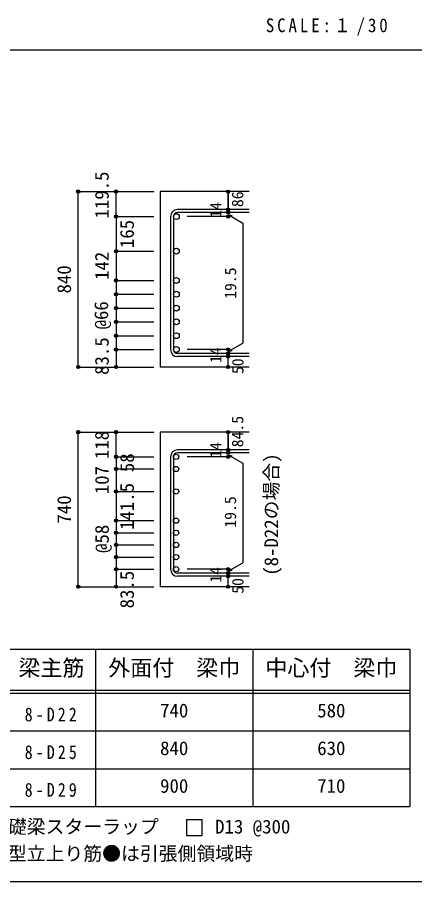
# Model space of a CAD drawing. Units: millimetres at full size, sheet at 1:30; details may follow other scales. Extents: x -5973 to 5954, y -4195 to 4201.
# Drawn here: x 1736 to 3633, y -4195 to -67 of the extents above; entities that cross this region are included whole.
import ezdxf
from ezdxf.enums import TextEntityAlignment as Align

# ---------------------------------------------------------------- set-up
doc = ezdxf.new("R2010")
doc.units = ezdxf.units.MM
doc.header["$LTSCALE"] = 30
doc.header["$PDMODE"] = 32
doc.header["$PDSIZE"] = 15
for name, color, linetype in [('0-1_躯体線', 2, 'Continuous'), ('0-5_基礎梁筋', 7, 'Continuous'), ('0-6_スタラップ筋', 7, 'Continuous'), ('0-7_文字', 4, 'Continuous'), ('0-D_寸法', 4, 'Continuous'), ('6-7_文字', 7, 'Continuous'), ('6-E_枠', 7, 'Continuous'), ('F-0_枠', 6, 'Continuous')]:
    doc.layers.add(name, color=color, linetype=linetype)
doc.styles.add('ＭＳ ゴシック', font='')
doc.styles.get('ＭＳ ゴシック').set_extended_font_data('MS Gothic')

msp = doc.modelspace()

# ---------------------------------------------------------------- linework, layer by layer
at = {"layer": '0-1_躯体線'}
for p, q in [((2842.44, -899.89), (2417.44, -899.89)), ((2417.44, -899.89), (2417.44, -1737.39)), ((2842.44, -1737.39), (2417.44, -1737.39)), ((2842.44, -2048.48), (2417.44, -2048.48)), ((2417.44, -2048.48), (2417.44, -2786.48)), ((2842.44, -2786.48), (2417.44, -2786.48))]:
    msp.add_line(p, q, dxfattribs=at)
at = {"layer": '0-5_基礎梁筋', "color": 3}
for centre, radius in [((2495.44, -1019.09), 14), ((2495.44, -1184.39), 14), ((2495.44, -1323.89), 14), ((2495.44, -1389.89), 14), ((2495.44, -1455.89), 14), ((2495.44, -1521.89), 14), ((2495.44, -1587.89), 14), ((2495.44, -1653.89), 14), ((2493.94, -2166.18), 12.5), ((2493.94, -2224.18), 12.5), ((2493.94, -2331.48), 12.5), ((2493.94, -2470.98), 12.5), ((2493.94, -2528.98), 12.5), ((2493.94, -2586.98), 12.5), ((2493.94, -2644.98), 12.5), ((2493.94, -2702.98), 12.5)]:
    msp.add_circle(centre, radius, dxfattribs=at)
at = {"layer": '0-5_基礎梁筋'}
for p in [(2027.44, -899.89), (2027.44, -1737.39), (2027.44, -2048.48), (2027.44, -2786.48)]:
    msp.add_point(p, dxfattribs=at)
at = {"layer": '0-6_スタラップ筋'}
for p, q in [((2842.44, -985.59), (2500.94, -985.59)), ((2467.44, -1019.09), (2467.44, -1653.89)), ((2481.44, -1019.09), (2481.44, -1653.89)), ((2842.44, -999.59), (2500.94, -999.59)), ((2842.44, -1673.39), (2500.94, -1673.39)), ((2842.44, -1687.39), (2500.94, -1687.39)), ((2842.44, -2132.68), (2500.94, -2132.68)), ((2467.44, -2166.18), (2467.44, -2702.98)), ((2481.44, -2166.18), (2481.44, -2702.98)), ((2842.44, -2146.68), (2500.94, -2146.68)), ((2842.44, -2722.48), (2500.94, -2722.48)), ((2842.44, -2736.48), (2500.94, -2736.48))]:
    msp.add_line(p, q, dxfattribs=at)
for centre, radius, start, end in [((2500.94, -1019.09), 33.5, 90, 180), ((2500.94, -1019.09), 19.5, 90, 180), ((2500.94, -1653.89), 33.5, 180, 270), ((2500.94, -1653.89), 19.5, 180, 270), ((2500.94, -2166.18), 33.5, 90, 180), ((2500.94, -2166.18), 19.5, 90, 180), ((2500.94, -2702.98), 33.5, 180, 270), ((2500.94, -2702.98), 19.5, 180, 270)]:
    msp.add_arc(centre, radius, start, end, dxfattribs=at)
at = {"layer": '0-D_寸法'}
for p, q in [((2027.44, -899.89), (2207.44, -899.89)), ((2027.44, -899.89), (2207.44, -899.89)), ((2027.44, -1737.39), (2027.44, -899.89)), ((2207.44, -1019.09), (2207.44, -899.89)), ((2207.44, -899.89), (2387.44, -899.89)), ((2207.44, -899.89), (2387.44, -899.89)), ((2742.44, -999.59), (2742.44, -985.59)), ((2207.44, -1019.09), (2387.44, -1019.09)), ((2742.44, -1019.09), (2546.35, -1019.09)), ((2742.44, -999.59), (2742.44, -1019.09)), ((2742.44, -1009.34), (2761.76, -1014.52)), ((2742.44, -1009.34), (2812.5, -1049.79)), ((2812.5, -1049.79), (2812.5, -1623.2)), ((2207.44, -1184.39), (2387.44, -1184.39)), ((2207.44, -1184.39), (2387.44, -1184.39)), ((2207.44, -1323.89), (2387.44, -1323.89)), ((2207.44, -1323.89), (2387.44, -1323.89)), ((2207.44, -1389.89), (2387.44, -1389.89)), ((2207.44, -1455.89), (2387.44, -1455.89)), ((2207.44, -1521.89), (2387.44, -1521.89)), ((2207.44, -1587.89), (2387.44, -1587.89)), ((2742.44, -1663.64), (2812.5, -1623.2)), ((2207.44, -1653.89), (2387.44, -1653.89)), ((2742.44, -1653.89), (2546.35, -1653.89)), ((2742.44, -1673.39), (2742.44, -1653.89)), ((2742.44, -1663.64), (2761.76, -1658.47)), ((2742.44, -1687.39), (2742.44, -1673.39)), ((2742.44, -1737.39), (2742.44, -1687.39)), ((2027.44, -1737.39), (2207.44, -1737.39)), ((2207.44, -1737.39), (2387.44, -1737.39)), ((2027.44, -2048.48), (2207.44, -2048.48)), ((2027.44, -2048.48), (2207.44, -2048.48)), ((2027.44, -2786.48), (2027.44, -2048.48)), ((2207.44, -2048.48), (2387.44, -2048.48)), ((2207.44, -2048.48), (2387.44, -2048.48)), ((2207.44, -2166.18), (2207.44, -2048.48)), ((2742.44, -2146.68), (2742.44, -2132.68)), ((2207.44, -2166.18), (2387.44, -2166.18)), ((2207.44, -2166.18), (2207.44, -2332.98)), ((2742.44, -2166.18), (2546.35, -2166.18)), ((2742.44, -2146.68), (2742.44, -2166.18)), ((2742.44, -2156.43), (2761.76, -2161.6)), ((2742.44, -2156.43), (2812.5, -2196.88)), ((2207.44, -2224.18), (2387.44, -2224.18)), ((2812.5, -2196.88), (2812.5, -2672.28)), ((2207.44, -2331.48), (2387.44, -2331.48)), ((2207.44, -2331.48), (2387.44, -2331.48)), ((2207.44, -2332.98), (2207.44, -2462.98)), ((2207.44, -2470.98), (2387.44, -2470.98)), ((2207.44, -2528.98), (2387.44, -2528.98)), ((2207.44, -2586.98), (2387.44, -2586.98)), ((2207.44, -2644.98), (2387.44, -2644.98)), ((2742.44, -2712.73), (2812.5, -2672.28)), ((2207.44, -2702.98), (2387.44, -2702.98)), ((2742.44, -2702.98), (2546.35, -2702.98)), ((2742.44, -2722.48), (2742.44, -2702.98)), ((2742.44, -2712.73), (2761.76, -2707.55)), ((2742.44, -2736.48), (2742.44, -2722.48)), ((2742.44, -2786.48), (2742.44, -2736.48)), ((2027.44, -2786.48), (2207.44, -2786.48)), ((2207.44, -2786.48), (2387.44, -2786.48))]:
    msp.add_line(p, q, dxfattribs=at)
for points in [[(2742.44, -899.89), (2742.44, -985.59), (2742.44, -899.89)], [(2207.44, -1019.09), (2207.44, -1184.39), (2207.44, -1323.89)], [(2207.44, -1323.89), (2207.44, -1653.89), (2207.44, -1737.39)], [(2742.44, -2048.48), (2742.44, -2132.68), (2742.44, -2048.48)], [(2207.44, -2462.98), (2207.44, -2702.98), (2207.44, -2786.48)]]:
    msp.add_lwpolyline(points, dxfattribs=at)
for centre, radius in [((2027.44, -899.89), 8), ((2027.44, -899.89), 7.2), ((2027.44, -899.89), 6.4), ((2027.44, -899.89), 5.6), ((2027.44, -899.89), 4.8), ((2027.44, -899.89), 4), ((2027.44, -899.89), 3.2), ((2027.44, -899.89), 2.4), ((2027.44, -899.89), 1.6), ((2027.44, -899.89), 0.8), ((2207.44, -899.89), 8), ((2207.44, -899.89), 7.2), ((2207.44, -899.89), 6.4), ((2207.44, -899.89), 5.6), ((2207.44, -899.89), 4.8), ((2207.44, -899.89), 4), ((2207.44, -899.89), 3.2), ((2207.44, -899.89), 2.4), ((2207.44, -899.89), 1.6), ((2207.44, -899.89), 0.8), ((2742.44, -899.89), 4), ((2742.44, -899.89), 3.6), ((2742.44, -899.89), 3.2), ((2742.44, -899.89), 2.8), ((2742.44, -899.89), 2.4), ((2742.44, -899.89), 2), ((2742.44, -899.89), 1.6), ((2742.44, -899.89), 1.2), ((2742.44, -899.89), 0.8), ((2742.44, -899.89), 0.4), ((2742.44, -985.59), 4), ((2742.44, -985.59), 3.6), ((2742.44, -985.59), 3.2), ((2742.44, -985.59), 2.8), ((2742.44, -985.59), 2.4), ((2742.44, -985.59), 2), ((2742.44, -985.59), 1.6), ((2742.44, -985.59), 1.2), ((2742.44, -985.59), 0.8), ((2742.44, -985.59), 0.4), ((2207.44, -1019.09), 8), ((2207.44, -1019.09), 7.2), ((2207.44, -1019.09), 6.4), ((2207.44, -1019.09), 5.6), ((2207.44, -1019.09), 4.8), ((2207.44, -1019.09), 4), ((2207.44, -1019.09), 3.2), ((2207.44, -1019.09), 2.4), ((2207.44, -1019.09), 1.6), ((2207.44, -1019.09), 0.8), ((2742.44, -999.59), 4), ((2742.44, -1019.09), 4), ((2742.44, -999.59), 3.6), ((2742.44, -1019.09), 3.6), ((2742.44, -999.59), 3.2), ((2742.44, -1019.09), 3.2), ((2742.44, -999.59), 2.8), ((2742.44, -1019.09), 2.8), ((2742.44, -999.59), 2.4), ((2742.44, -1019.09), 2.4), ((2742.44, -999.59), 2), ((2742.44, -1019.09), 2), ((2742.44, -999.59), 1.6), ((2742.44, -1019.09), 1.6), ((2742.44, -999.59), 1.2), ((2742.44, -1019.09), 1.2), ((2742.44, -999.59), 0.8), ((2742.44, -1019.09), 0.8), ((2742.44, -999.59), 0.4), ((2742.44, -1019.09), 0.4), ((2207.44, -1184.39), 8), ((2207.44, -1184.39), 7.2), ((2207.44, -1184.39), 6.4), ((2207.44, -1184.39), 5.6), ((2207.44, -1184.39), 4.8), ((2207.44, -1184.39), 4), ((2207.44, -1184.39), 3.2), ((2207.44, -1184.39), 2.4), ((2207.44, -1184.39), 1.6), ((2207.44, -1184.39), 0.8), ((2207.44, -1323.89), 8), ((2207.44, -1323.89), 7.2), ((2207.44, -1323.89), 6.4), ((2207.44, -1323.89), 5.6), ((2207.44, -1323.89), 4.8), ((2207.44, -1323.89), 4), ((2207.44, -1323.89), 3.2), ((2207.44, -1323.89), 2.4), ((2207.44, -1323.89), 1.6), ((2207.44, -1323.89), 0.8), ((2207.44, -1389.89), 8), ((2207.44, -1389.89), 7.2), ((2207.44, -1389.89), 6.4), ((2207.44, -1389.89), 5.6), ((2207.44, -1389.89), 4.8), ((2207.44, -1389.89), 4), ((2207.44, -1389.89), 3.2), ((2207.44, -1389.89), 2.4), ((2207.44, -1389.89), 1.6), ((2207.44, -1389.89), 0.8), ((2207.44, -1455.89), 8), ((2207.44, -1455.89), 7.2), ((2207.44, -1455.89), 6.4), ((2207.44, -1455.89), 5.6), ((2207.44, -1455.89), 4.8), ((2207.44, -1455.89), 4), ((2207.44, -1455.89), 3.2), ((2207.44, -1455.89), 2.4), ((2207.44, -1455.89), 1.6), ((2207.44, -1455.89), 0.8), ((2207.44, -1521.89), 8), ((2207.44, -1521.89), 7.2), ((2207.44, -1521.89), 6.4), ((2207.44, -1521.89), 5.6), ((2207.44, -1521.89), 4.8), ((2207.44, -1521.89), 4), ((2207.44, -1521.89), 3.2), ((2207.44, -1521.89), 2.4), ((2207.44, -1521.89), 1.6), ((2207.44, -1521.89), 0.8), ((2207.44, -1587.89), 8), ((2207.44, -1587.89), 7.2), ((2207.44, -1587.89), 6.4), ((2207.44, -1587.89), 5.6), ((2207.44, -1587.89), 4.8), ((2207.44, -1587.89), 4), ((2207.44, -1587.89), 3.2), ((2207.44, -1587.89), 2.4), ((2207.44, -1587.89), 1.6), ((2207.44, -1587.89), 0.8), ((2207.44, -1653.89), 8), ((2207.44, -1653.89), 7.2), ((2207.44, -1653.89), 6.4), ((2207.44, -1653.89), 5.6), ((2207.44, -1653.89), 4.8), ((2207.44, -1653.89), 4), ((2207.44, -1653.89), 3.2), ((2742.44, -1653.89), 4), ((2742.44, -1653.89), 3.6), ((2742.44, -1653.89), 3.2), ((2742.44, -1653.89), 2.8), ((2207.44, -1653.89), 2.4), ((2207.44, -1653.89), 1.6), ((2207.44, -1653.89), 0.8), ((2742.44, -1673.39), 4), ((2742.44, -1687.39), 4), ((2742.44, -1673.39), 3.6), ((2742.44, -1687.39), 3.6), ((2742.44, -1673.39), 3.2), ((2742.44, -1687.39), 3.2), ((2742.44, -1673.39), 2.8), ((2742.44, -1687.39), 2.8), ((2742.44, -1653.89), 2.4), ((2742.44, -1673.39), 2.4), ((2742.44, -1687.39), 2.4), ((2742.44, -1653.89), 2), ((2742.44, -1673.39), 2), ((2742.44, -1687.39), 2), ((2742.44, -1653.89), 1.6), ((2742.44, -1673.39), 1.6), ((2742.44, -1687.39), 1.6), ((2742.44, -1653.89), 1.2), ((2742.44, -1673.39), 1.2), ((2742.44, -1687.39), 1.2), ((2742.44, -1653.89), 0.8), ((2742.44, -1673.39), 0.8), ((2742.44, -1687.39), 0.8), ((2742.44, -1653.89), 0.4), ((2742.44, -1673.39), 0.4), ((2742.44, -1687.39), 0.4), ((2027.44, -1737.39), 7.2), ((2027.44, -1737.39), 6.4), ((2027.44, -1737.39), 5.6), ((2027.44, -1737.39), 4.8), ((2027.44, -1737.39), 4), ((2207.44, -1737.39), 7.2), ((2207.44, -1737.39), 6.4), ((2207.44, -1737.39), 5.6), ((2207.44, -1737.39), 4.8), ((2207.44, -1737.39), 4), ((2742.44, -1737.39), 4), ((2027.44, -1737.39), 3.2), ((2027.44, -1737.39), 2.4), ((2027.44, -1737.39), 1.6), ((2027.44, -1737.39), 0.8), ((2207.44, -1737.39), 3.2), ((2207.44, -1737.39), 2.4), ((2207.44, -1737.39), 1.6), ((2207.44, -1737.39), 0.8), ((2742.44, -1737.39), 3.6), ((2742.44, -1737.39), 3.2), ((2742.44, -1737.39), 2.8), ((2742.44, -1737.39), 2.4), ((2742.44, -1737.39), 2), ((2742.44, -1737.39), 1.6), ((2742.44, -1737.39), 1.2), ((2742.44, -1737.39), 0.8), ((2742.44, -1737.39), 0.4), ((2027.44, -2048.48), 8), ((2027.44, -2048.48), 7.2), ((2027.44, -2048.48), 6.4), ((2027.44, -2048.48), 5.6), ((2027.44, -2048.48), 4.8), ((2027.44, -2048.48), 4), ((2027.44, -2048.48), 3.2), ((2027.44, -2048.48), 2.4), ((2027.44, -2048.48), 1.6), ((2027.44, -2048.48), 0.8), ((2207.44, -2048.48), 8), ((2207.44, -2048.48), 7.2), ((2207.44, -2048.48), 6.4), ((2207.44, -2048.48), 5.6), ((2207.44, -2048.48), 4.8), ((2207.44, -2048.48), 4), ((2207.44, -2048.48), 3.2), ((2207.44, -2048.48), 2.4), ((2207.44, -2048.48), 1.6), ((2207.44, -2048.48), 0.8), ((2742.44, -2048.48), 4), ((2742.44, -2048.48), 3.6), ((2742.44, -2048.48), 3.2), ((2742.44, -2048.48), 2.8), ((2742.44, -2048.48), 2.4), ((2742.44, -2048.48), 2), ((2742.44, -2048.48), 1.6), ((2742.44, -2048.48), 1.2), ((2742.44, -2048.48), 0.8), ((2742.44, -2048.48), 0.4), ((2742.44, -2132.68), 4), ((2742.44, -2146.68), 4), ((2742.44, -2132.68), 3.6), ((2742.44, -2146.68), 3.6), ((2742.44, -2132.68), 3.2), ((2742.44, -2146.68), 3.2), ((2742.44, -2132.68), 2.8), ((2742.44, -2146.68), 2.8), ((2742.44, -2132.68), 2.4), ((2742.44, -2146.68), 2.4), ((2742.44, -2132.68), 2), ((2742.44, -2146.68), 2), ((2742.44, -2132.68), 1.6), ((2742.44, -2146.68), 1.6), ((2742.44, -2132.68), 1.2), ((2742.44, -2146.68), 1.2), ((2742.44, -2132.68), 0.8), ((2742.44, -2146.68), 0.8), ((2742.44, -2132.68), 0.4), ((2742.44, -2146.68), 0.4), ((2207.44, -2166.18), 8), ((2207.44, -2166.18), 7.2), ((2207.44, -2166.18), 6.4), ((2207.44, -2166.18), 5.6), ((2207.44, -2166.18), 4.8), ((2207.44, -2166.18), 4), ((2207.44, -2166.18), 3.2), ((2207.44, -2166.18), 2.4), ((2207.44, -2166.18), 1.6), ((2207.44, -2166.18), 0.8), ((2742.44, -2166.18), 4), ((2742.44, -2166.18), 3.6), ((2742.44, -2166.18), 3.2), ((2742.44, -2166.18), 2.8), ((2742.44, -2166.18), 2.4), ((2742.44, -2166.18), 2), ((2742.44, -2166.18), 1.6), ((2742.44, -2166.18), 1.2), ((2742.44, -2166.18), 0.8), ((2742.44, -2166.18), 0.4), ((2207.44, -2224.18), 8), ((2207.44, -2224.18), 7.2), ((2207.44, -2224.18), 6.4), ((2207.44, -2224.18), 5.6), ((2207.44, -2224.18), 4.8), ((2207.44, -2224.18), 4), ((2207.44, -2224.18), 3.2), ((2207.44, -2224.18), 2.4), ((2207.44, -2224.18), 1.6), ((2207.44, -2224.18), 0.8), ((2207.44, -2331.48), 8), ((2207.44, -2331.48), 7.2), ((2207.44, -2331.48), 6.4), ((2207.44, -2331.48), 5.6), ((2207.44, -2331.48), 4.8), ((2207.44, -2331.48), 4), ((2207.44, -2331.48), 3.2), ((2207.44, -2331.48), 2.4), ((2207.44, -2331.48), 1.6), ((2207.44, -2331.48), 0.8), ((2207.44, -2470.98), 8), ((2207.44, -2470.98), 7.2), ((2207.44, -2470.98), 6.4), ((2207.44, -2470.98), 5.6), ((2207.44, -2470.98), 4.8), ((2207.44, -2470.98), 4), ((2207.44, -2470.98), 3.2), ((2207.44, -2470.98), 2.4), ((2207.44, -2470.98), 1.6), ((2207.44, -2470.98), 0.8), ((2207.44, -2528.98), 8), ((2207.44, -2528.98), 7.2), ((2207.44, -2528.98), 6.4), ((2207.44, -2528.98), 5.6), ((2207.44, -2528.98), 4.8), ((2207.44, -2528.98), 4), ((2207.44, -2528.98), 3.2), ((2207.44, -2528.98), 2.4), ((2207.44, -2528.98), 1.6), ((2207.44, -2528.98), 0.8), ((2207.44, -2586.98), 8), ((2207.44, -2586.98), 7.2), ((2207.44, -2586.98), 6.4), ((2207.44, -2586.98), 5.6), ((2207.44, -2586.98), 4.8), ((2207.44, -2586.98), 4), ((2207.44, -2586.98), 3.2), ((2207.44, -2586.98), 2.4), ((2207.44, -2586.98), 1.6), ((2207.44, -2586.98), 0.8), ((2207.44, -2644.98), 8), ((2207.44, -2644.98), 7.2), ((2207.44, -2644.98), 6.4), ((2207.44, -2644.98), 5.6), ((2207.44, -2644.98), 4.8), ((2207.44, -2644.98), 4), ((2207.44, -2644.98), 3.2), ((2207.44, -2644.98), 2.4), ((2207.44, -2644.98), 1.6), ((2207.44, -2644.98), 0.8), ((2207.44, -2702.98), 8), ((2207.44, -2702.98), 7.2), ((2207.44, -2702.98), 6.4), ((2207.44, -2702.98), 5.6), ((2207.44, -2702.98), 4.8), ((2207.44, -2702.98), 4), ((2207.44, -2702.98), 3.2), ((2207.44, -2702.98), 2.4), ((2207.44, -2702.98), 1.6), ((2207.44, -2702.98), 0.8), ((2742.44, -2702.98), 4), ((2742.44, -2722.48), 4), ((2742.44, -2702.98), 3.6), ((2742.44, -2722.48), 3.6), ((2742.44, -2702.98), 3.2), ((2742.44, -2722.48), 3.2), ((2742.44, -2702.98), 2.8), ((2742.44, -2722.48), 2.8), ((2742.44, -2702.98), 2.4), ((2742.44, -2722.48), 2.4), ((2742.44, -2702.98), 2), ((2742.44, -2722.48), 2), ((2742.44, -2702.98), 1.6), ((2742.44, -2722.48), 1.6), ((2742.44, -2702.98), 1.2), ((2742.44, -2722.48), 1.2), ((2742.44, -2702.98), 0.8), ((2742.44, -2722.48), 0.8), ((2742.44, -2702.98), 0.4), ((2742.44, -2722.48), 0.4), ((2742.44, -2736.48), 4), ((2742.44, -2736.48), 3.6), ((2742.44, -2736.48), 3.2), ((2742.44, -2736.48), 2.8), ((2742.44, -2736.48), 2.4), ((2742.44, -2736.48), 2), ((2742.44, -2736.48), 1.6), ((2742.44, -2736.48), 1.2), ((2742.44, -2736.48), 0.8), ((2742.44, -2736.48), 0.4), ((2027.44, -2786.48), 7.2), ((2027.44, -2786.48), 6.4), ((2027.44, -2786.48), 5.6), ((2027.44, -2786.48), 4.8), ((2027.44, -2786.48), 4), ((2027.44, -2786.48), 3.2), ((2027.44, -2786.48), 2.4), ((2027.44, -2786.48), 1.6), ((2027.44, -2786.48), 0.8), ((2207.44, -2786.48), 7.2), ((2207.44, -2786.48), 6.4), ((2207.44, -2786.48), 5.6), ((2207.44, -2786.48), 4.8), ((2207.44, -2786.48), 4), ((2207.44, -2786.48), 3.2), ((2207.44, -2786.48), 2.4), ((2207.44, -2786.48), 1.6), ((2207.44, -2786.48), 0.8), ((2742.44, -2786.48), 4), ((2742.44, -2786.48), 3.6), ((2742.44, -2786.48), 3.2), ((2742.44, -2786.48), 2.8), ((2742.44, -2786.48), 2.4), ((2742.44, -2786.48), 2), ((2742.44, -2786.48), 1.6), ((2742.44, -2786.48), 1.2), ((2742.44, -2786.48), 0.8), ((2742.44, -2786.48), 0.4)]:
    msp.add_circle(centre, radius, dxfattribs=at)
at = {"layer": '0-D_寸法', "color": 7}
for p in [(2027.44, -899.89), (2207.44, -899.89), (2742.44, -899.89), (2742.44, -985.59), (2207.44, -1019.09), (2207.44, -1019.09), (2742.44, -999.59), (2742.44, -1019.09), (2207.44, -1184.39), (2207.44, -1184.39), (2207.44, -1323.89), (2207.44, -1323.89), (2207.44, -1389.89), (2207.44, -1389.89), (2207.44, -1389.89), (2207.44, -1455.89), (2207.44, -1455.89), (2207.44, -1455.89), (2207.44, -1521.89), (2207.44, -1521.89), (2207.44, -1521.89), (2207.44, -1587.89), (2207.44, -1587.89), (2207.44, -1587.89), (2207.44, -1653.89), (2207.44, -1653.89), (2207.44, -1653.89), (2742.44, -1653.89), (2742.44, -1653.89), (2742.44, -1673.39), (2742.44, -1687.39), (2027.44, -1737.39), (2207.44, -1737.39), (2742.44, -1737.39), (2027.44, -2048.48), (2207.44, -2048.48), (2742.44, -2048.48), (2742.44, -2132.68), (2742.44, -2146.68), (2207.44, -2166.18), (2207.44, -2166.18), (2742.44, -2166.18), (2207.44, -2224.18), (2207.44, -2224.18), (2207.44, -2331.48), (2207.44, -2331.48), (2207.44, -2470.98), (2207.44, -2470.98), (2207.44, -2470.98), (2207.44, -2528.98), (2207.44, -2528.98), (2207.44, -2528.98), (2207.44, -2586.98), (2207.44, -2586.98), (2207.44, -2586.98), (2207.44, -2644.98), (2207.44, -2644.98), (2207.44, -2644.98), (2207.44, -2702.98), (2207.44, -2702.98), (2207.44, -2702.98), (2742.44, -2702.98), (2742.44, -2702.98), (2742.44, -2722.48), (2742.44, -2736.48), (2027.44, -2786.48), (2207.44, -2786.48), (2742.44, -2786.48)]:
    msp.add_point(p, dxfattribs=at)
at = {"layer": '6-7_文字'}
msp.add_lwpolyline([(2543.01, -3975.34), (2618.01, -3975.34), (2618.01, -3900.34), (2543.01, -3900.34)], close=True, dxfattribs=at)
at = {"layer": '6-E_枠', "color": 3}
for p, q in [((1447.71, -3085.43), (3610.24, -3085.43)), ((3610.24, -3085.43), (3610.24, -3835.43)), ((1447.71, -3835.43), (3610.24, -3835.43))]:
    msp.add_line(p, q, dxfattribs=at)
at = {"layer": '6-E_枠'}
for p, q in [((2110.24, -3085.43), (2110.24, -3835.43)), ((2860.24, -3085.43), (2860.24, -3835.43)), ((1447.71, -3280.43), (3610.24, -3280.43)), ((1447.71, -3295.43), (3610.24, -3295.43)), ((1447.71, -3475.43), (3610.24, -3475.43)), ((1447.71, -3655.43), (3610.24, -3655.43))]:
    msp.add_line(p, q, dxfattribs=at)
at = {"layer": 'F-0_枠', "color": 2}
msp.add_line((-5972.88, -222.05), (3723.6, -222.05), dxfattribs=at)
at = {"layer": 'F-0_枠'}
msp.add_line((5954.1, -4195.24), (-5972.88, -4195.24), dxfattribs=at)

# ---------------------------------------------------------------- texts
at = {"layer": '0-7_文字', "color": 7, "style": 'ＭＳ ゴシック'}
msp.add_text('(8-D22の場合)', height=65.98, rotation=90, dxfattribs=at).set_placement((3000.97, -2734.01), align=Align.BOTTOM_LEFT)
at = {"layer": '0-D_寸法', "style": 'ＭＳ ゴシック'}
for s, height, p in [('119.5', 65.98, (2192.44, -1028.24)), ('86', 54.99, (2831.33, -973.49)), ('14', 54.99, (2727.21, -1024.26)), ('165', 65.98, (2312.44, -1169.24)), ('142', 65.98, (2192.44, -1321.64)), ('840', 65.98, (2012.44, -1386.14)), ('19.5', 54.99, (2797.5, -1411.49)), ('@66', 65.98, (2189.58, -1557.77)), ('83.5', 65.98, (2192.44, -1774.89)), ('14', 54.99, (2727.18, -1718.07)), ('50', 54.99, (2832.44, -1770.89)), ('84.5', 54.99, (2831.33, -2120.57)), ('118', 65.98, (2192.44, -2176.83)), ('14', 54.99, (2727.21, -2171.34)), ('58', 65.98, (2313.01, -2239.45)), ('107', 65.98, (2192.87, -2344.7)), ('141.5', 65.98, (2312.44, -2515.23)), ('740', 65.98, (2012.44, -2484.98)), ('19.5', 54.99, (2796.96, -2504.39)), ('@58', 65.98, (2192.87, -2625.09)), ('83.5', 65.98, (2312.44, -2889.98)), ('14', 54.99, (2727.18, -2767.15)), ('50', 54.99, (2832.44, -2819.98))]:
    msp.add_text(s, height=height, rotation=90, dxfattribs=at).set_placement(p, align=Align.BOTTOM_LEFT)
at = {"layer": '6-7_文字', "color": 2, "style": 'ＭＳ ゴシック'}
for s, p in [('梁主筋', (1741.48, -3235.43)), ('外面付\u3000梁巾', (2170.24, -3235.43)), ('中心付\u3000梁巾', (2920.24, -3235.43))]:
    msp.add_text(s, height=76.98, dxfattribs=at).set_placement(p, align=Align.BOTTOM_LEFT)
at = {"layer": '6-7_文字', "style": 'ＭＳ ゴシック'}
for s, p in [('740', (2417.74, -3430.43)), ('580', (3167.74, -3430.43)), ('840', (2417.74, -3610.43)), ('630', (3167.74, -3610.43)), ('900', (2417.74, -3790.43)), ('710', (3167.74, -3790.43)), ('※ 基礎梁スターラップ      D13 @300', (1466.27, -3985.01)), ('※ 柱型立上り筋●は引張側領域時', (1466.27, -4113.51))]:
    msp.add_text(s, height=65.98, dxfattribs=at).set_placement(p, align=Align.BOTTOM_LEFT)
at = {"layer": '6-7_文字', "color": 2, "insert": (2922.26, -154.55), "char_height": 65.98, "attachment_point": 7, "style": 'ＭＳ ゴシック'}
msp.add_mtext('\\T1.34;\\W0.9;SCALE:１/30', dxfattribs=at)
at = {"layer": '6-7_文字', "char_height": 65.98, "attachment_point": 7, "style": 'ＭＳ ゴシック'}
for s, insert in [('\\T1.38;\\W0.85;8-D22', (1771.48, -3430.43)), ('\\T1.38;\\W0.85;8-D25', (1771.48, -3610.43)), ('\\T1.38;\\W0.85;8-D29', (1771.48, -3790.43))]:
    msp.add_mtext(s, dxfattribs=dict(at, insert=insert))

doc.saveas('drawing.dxf')
